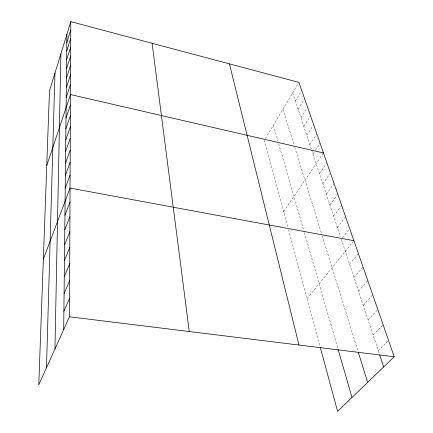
<?xml version="1.0" encoding="UTF-8"?>
<svg xmlns="http://www.w3.org/2000/svg" width="433" height="433" viewBox="0 0 433 433"><rect width="100%" height="100%" fill="white"/><g stroke="black" fill="none" stroke-linecap="round" stroke-linejoin="round"><path stroke-width="0.32" stroke-dasharray="2.17 1.62" d="M265.429 138.63L298.927 82.367M295.338 100.986L301.72 90.421M298.088 109.273L304.588 98.681M300.913 117.765L307.533 107.146M303.804 126.474L310.548 115.833M306.775 135.405L313.644 124.742M309.822 144.573L316.821 133.889M312.945 153.98L315.089 150.771M315.446 150.235L320.084 143.285M283.62 211.51L323.435 152.936M319.451 173.568L326.877 162.846M322.839 183.76L330.417 173.038M326.325 194.244L334.06 183.522M329.908 205.02L337.8 194.298M333.589 216.11L341.659 205.394M337.383 227.52L345.626 216.819M342.487 237.744L348.906 229.604M307.138 298.597L353.923 240.71M349.577 264.227L358.4 253.597M353.983 277.488L363.016 266.901M358.535 291.182L367.79 280.644M363.233 305.33L372.726 294.846M368.093 319.949L377.825 309.53M373.116 335.066L383.102 324.728M378.312 350.714L388.569 340.457M292.654 92.906L311.489 149.591M311.695 150.219L340.462 236.797M341.285 239.27L379.351 353.826M282.965 109.17L294.007 144.795M294.803 147.355L321.995 235.081M322.19 235.714L357.875 350.849M273.369 125.289L277.954 141.153M278.668 143.626L304.199 232.007M304.377 232.64L337.973 348.922M264.406 140.352L287.842 227.146M288.53 229.69L320.241 347.125"/><path stroke-width="0.65" d="M70.801 21.65L49.476 90.865L38.77 384.813L69.486 316.794L70.801 21.65L298.927 82.367L394.23 356.754L337.583 411.35L320.409 347.753M63.694 329.621L66.898 34.315M54.942 349.003L60.896 53.789M46.483 367.736L54.98 72.998M66.806 42.596L70.763 29.872M66.714 51.11L70.725 38.326M66.617 59.862L70.687 47.024M66.52 68.869L70.644 55.976M66.422 78.135L70.606 65.194M66.319 87.677L70.563 74.687M66.211 97.506L70.519 84.467M46.753 165.52L70.476 94.551L323.435 152.936M65.989 118.079L70.427 104.954M65.87 128.85L70.379 115.692M65.751 139.962L70.33 126.772M65.627 151.436L70.281 138.224M65.497 163.29L70.227 150.056M65.367 175.544L70.173 162.294M65.226 188.214L70.114 174.959M43.343 259.286L70.059 188.068L353.923 240.71M64.934 215.315L69.994 202.07M64.777 229.826L69.929 216.603M64.614 244.889L69.865 231.693M64.441 260.531L69.794 247.373M64.268 276.784L69.718 263.686M64.084 293.688L69.643 280.665M63.895 311.289L69.567 298.353M69.486 316.794L394.23 356.754M379.763 355.071L383.698 366.908M358.275 352.143L367.649 382.377M338.151 349.55L351.991 397.462M229.43 63.867L298.97 345.036M152.102 43.289L189.27 331.532"/></g></svg>
